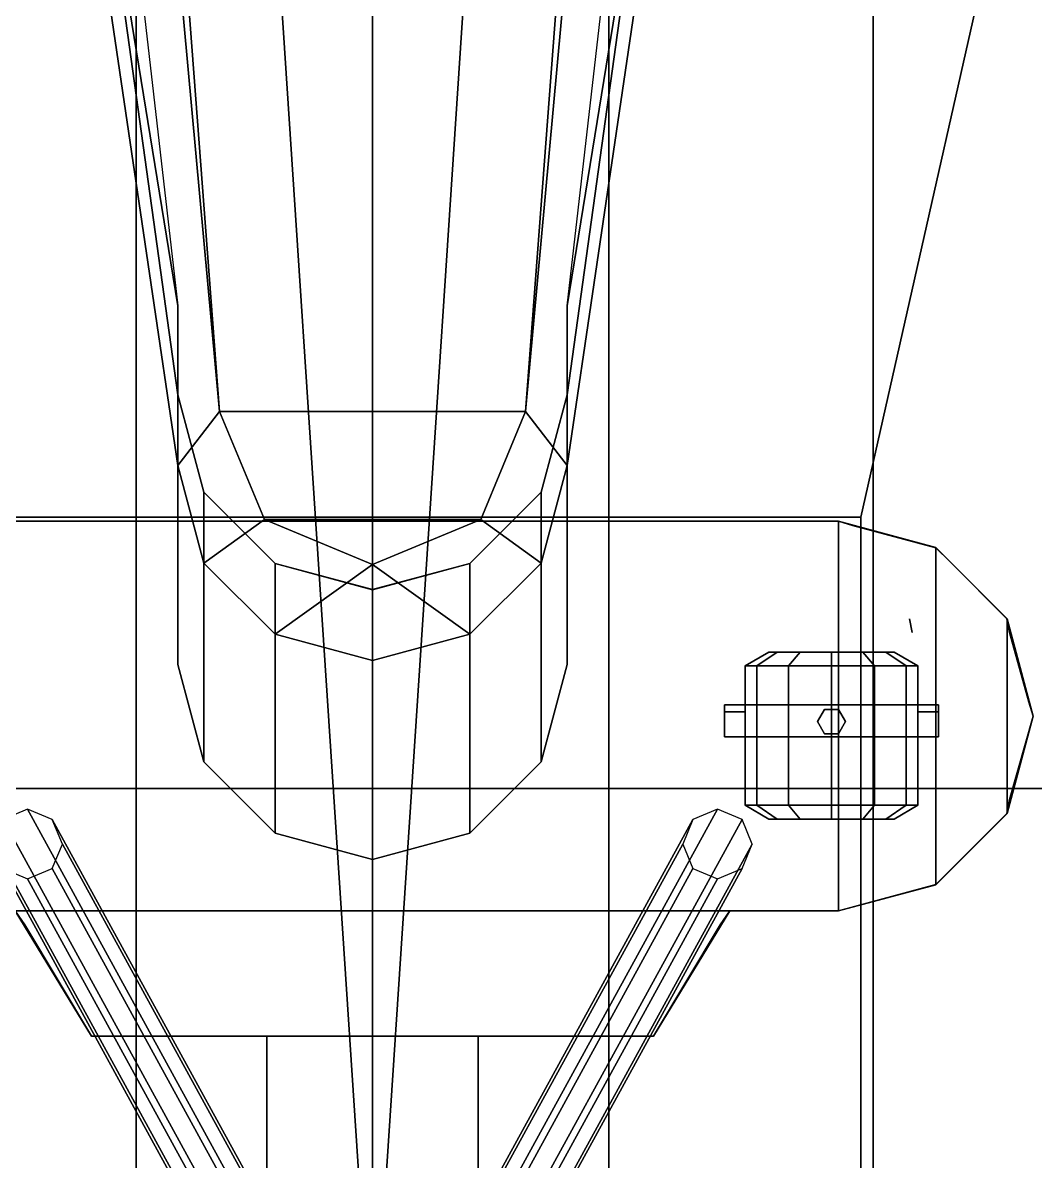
# Model space of a CAD drawing. Header units: millimetres. Extents: x -9 to 9, y -100 to 98.
# Drawn here: x -2.52 to 4.76, y -26.22 to -18.04 of the extents above; entities that cross this region are included whole.
import ezdxf

# ---------------------------------------------------------------- set-up
doc = ezdxf.new("R2010")
doc.units = ezdxf.units.MM
for name, color, linetype in [('cables', 6, 'Continuous'), ('railings', 6, 'Continuous'), ('superstructure', 3, 'Continuous')]:
    doc.layers.add(name, color=color, linetype=linetype)

msp = doc.modelspace()

# ---------------------------------------------------------------- linework, layer by layer
for points in [[(-3.6, -8.84, -5.82), (-1.7, -8.84, -5.85), (-1.7, -23.54, -5.74), (-3.6, -23.54, -5.5)], [(0, -23.54, -5.97), (-1.7, -23.54, -5.74), (-1.7, -8.84, -5.85), (0, -8.84, -5.97)], [(0, -8.84, -5.97), (1.7, -8.84, -5.85), (1.7, -23.54, -5.74), (0, -23.54, -5.97)], [(3.6, -23.54, -5.5), (1.7, -23.54, -5.74), (1.7, -8.84, -5.85), (3.6, -8.84, -5.82)], [(5.34, -23.54, -5.18), (3.6, -23.54, -5.5), (3.6, -8.84, -5.82), (5.82, -8.84, -5.55)], [(-3.6, -23.54, -5.5), (-1.7, -23.54, -5.74), (-1.7, -38.17, -5.62), (-3.6, -38.17, -5.19)], [(0, -38.17, -5.97), (-1.7, -38.17, -5.62), (-1.7, -23.54, -5.74), (0, -23.54, -5.97)], [(0, -23.54, -5.97), (1.7, -23.54, -5.74), (1.7, -38.17, -5.62), (0, -38.17, -5.97)], [(3.6, -38.17, -5.19), (1.7, -38.17, -5.62), (1.7, -23.54, -5.74), (3.6, -23.54, -5.5)], [(5.34, -38.17, -4.64), (3.6, -38.17, -5.19), (3.6, -23.54, -5.5), (5.34, -23.54, -5.18)]]:
    msp.add_3dface(points)
at = {"layer": 'cables'}
for points in [[(0, -27.82, 31.31), (-1, -12.65, 28.37), (-1, -12.65, 28.44), (0, -27.82, 31.38)], [(0, -27.82, 31.38), (-1, -12.65, 28.44), (-1, -12.65, 28.37), (0, -27.82, 31.31)], [(0, -27.82, 31.38), (1, -12.65, 28.44), (1, -12.65, 28.37), (0, -27.82, 31.31)], [(0, -27.82, 31.31), (1, -12.65, 28.37), (1, -12.65, 28.44), (0, -27.82, 31.38)]]:
    msp.add_3dface(points, dxfattribs=at)
at = {"layer": 'railings'}
for points in [[(-2.65, -21.62, 12.41), (-2.05, -21.62, 12.41), (-2.05, -21.62, 12.3), (-2.65, -21.62, 12.3)], [(-2.65, -21.62, 12.3), (-2.05, -21.62, 12.3), (-2.05, -21.62, 12.41), (-2.65, -21.62, 12.41)], [(-2.65, -21.62, 11.83), (-2.05, -21.62, 11.83), (-2.05, -21.62, 11.94), (-2.65, -21.62, 11.94)], [(-2.65, -21.62, 11.94), (-2.05, -21.62, 11.94), (-2.05, -21.62, 11.83), (-2.65, -21.62, 11.83)], [(-1.95, -21.62, 11.38), (-1.95, -21.62, 12.41), (-2.05, -21.62, 12.41), (-2.05, -21.62, 11.38)], [(-2.05, -21.62, 11.38), (-2.05, -21.62, 12.41), (-1.95, -21.62, 12.41), (-1.95, -21.62, 11.38)], [(2.05, -21.62, 11.38), (2.05, -21.62, 12.41), (1.95, -21.62, 12.41), (1.95, -21.62, 11.38)], [(1.95, -21.62, 11.38), (1.95, -21.62, 12.41), (2.05, -21.62, 12.41), (2.05, -21.62, 11.38)], [(2.65, -21.62, 11.94), (2.05, -21.62, 11.94), (2.05, -21.62, 11.83), (2.65, -21.62, 11.83)], [(2.65, -21.62, 11.83), (2.05, -21.62, 11.83), (2.05, -21.62, 11.94), (2.65, -21.62, 11.94)], [(2.65, -21.62, 12.3), (2.05, -21.62, 12.3), (2.05, -21.62, 12.41), (2.65, -21.62, 12.41)], [(2.65, -21.62, 12.41), (2.05, -21.62, 12.41), (2.05, -21.62, 12.3), (2.65, -21.62, 12.3)], [(2.75, -21.62, 11.38), (2.75, -21.62, 12.41), (2.65, -21.62, 12.41), (2.65, -21.62, 11.38)], [(2.65, -21.62, 11.38), (2.65, -21.62, 12.41), (2.75, -21.62, 12.41), (2.75, -21.62, 11.38)], [(3.35, -21.62, 11.94), (2.75, -21.62, 11.94), (2.75, -21.62, 11.83), (3.35, -21.62, 11.83)], [(3.35, -21.62, 11.83), (2.75, -21.62, 11.83), (2.75, -21.62, 11.94), (3.35, -21.62, 11.94)], [(3.35, -21.62, 12.3), (2.75, -21.62, 12.3), (2.75, -21.62, 12.41), (3.35, -21.62, 12.41)], [(3.35, -21.62, 12.41), (2.75, -21.62, 12.41), (2.75, -21.62, 12.3), (3.35, -21.62, 12.3)], [(3.45, -21.65, 11.38), (3.45, -21.65, 12.41), (3.35, -21.62, 12.41), (3.35, -21.62, 11.38)], [(3.35, -21.62, 11.38), (3.35, -21.62, 12.41), (3.45, -21.65, 12.41), (3.45, -21.65, 11.38)], [(4.05, -21.81, 11.94), (3.45, -21.65, 11.94), (3.45, -21.65, 11.83), (4.05, -21.81, 11.83)], [(4.05, -21.81, 11.83), (3.45, -21.65, 11.83), (3.45, -21.65, 11.94), (4.05, -21.81, 11.94)], [(4.05, -21.81, 12.3), (3.45, -21.65, 12.3), (3.45, -21.65, 12.41), (4.05, -21.81, 12.41)], [(4.05, -21.81, 12.41), (3.45, -21.65, 12.41), (3.45, -21.65, 12.3), (4.05, -21.81, 12.3)], [(4.05, -21.81, 11.38), (4.05, -21.81, 12.41), (4.15, -21.91, 12.41), (4.15, -21.91, 11.38)], [(4.15, -21.91, 11.38), (4.15, -21.91, 12.41), (4.05, -21.81, 12.41), (4.05, -21.81, 11.38)], [(4.56, -22.32, 11.83), (4.15, -21.91, 11.83), (4.15, -21.91, 11.94), (4.56, -22.32, 11.94)], [(4.56, -22.32, 11.94), (4.15, -21.91, 11.94), (4.15, -21.91, 11.83), (4.56, -22.32, 11.83)], [(4.56, -22.32, 12.41), (4.15, -21.91, 12.41), (4.15, -21.91, 12.3), (4.56, -22.32, 12.3)], [(4.56, -22.32, 12.3), (4.15, -21.91, 12.3), (4.15, -21.91, 12.41), (4.56, -22.32, 12.41)], [(3.86, -22.32, 11.38), (3.86, -22.32, 12.41), (3.88, -22.42, 12.41), (3.88, -22.42, 11.38)], [(3.88, -22.42, 11.38), (3.88, -22.42, 12.41), (3.86, -22.32, 12.41), (3.86, -22.32, 11.38)], [(4.58, -22.42, 11.38), (4.58, -22.42, 12.41), (4.56, -22.32, 12.41), (4.56, -22.32, 11.38)], [(4.56, -22.32, 11.38), (4.56, -22.32, 12.41), (4.58, -22.42, 12.41), (4.58, -22.42, 11.38)], [(4.72, -22.92, 11.94), (4.58, -22.42, 11.94), (4.58, -22.42, 11.83), (4.72, -22.92, 11.83)], [(4.72, -22.92, 11.83), (4.58, -22.42, 11.83), (4.58, -22.42, 11.94), (4.72, -22.92, 11.94)], [(4.72, -22.92, 12.3), (4.58, -22.42, 12.3), (4.58, -22.42, 12.41), (4.72, -22.92, 12.41)], [(4.72, -22.92, 12.41), (4.58, -22.42, 12.41), (4.58, -22.42, 12.3), (4.72, -22.92, 12.3)], [(4.72, -22.92, 11.38), (4.72, -22.92, 12.41), (4.75, -23.02, 12.41), (4.75, -23.02, 11.38)], [(4.75, -23.02, 11.38), (4.75, -23.02, 12.41), (4.72, -22.92, 12.41), (4.72, -22.92, 11.38)], [(4.58, -23.62, 11.83), (4.75, -23.02, 11.83), (4.75, -23.02, 11.94), (4.58, -23.62, 11.94)], [(4.58, -23.62, 11.94), (4.75, -23.02, 11.94), (4.75, -23.02, 11.83), (4.58, -23.62, 11.83)], [(4.58, -23.62, 12.41), (4.75, -23.02, 12.41), (4.75, -23.02, 12.3), (4.58, -23.62, 12.3)], [(4.58, -23.62, 12.3), (4.75, -23.02, 12.3), (4.75, -23.02, 12.41), (4.58, -23.62, 12.41)], [(4.56, -23.72, 11.38), (4.56, -23.72, 12.41), (4.58, -23.62, 12.41), (4.58, -23.62, 11.38)], [(4.58, -23.62, 11.38), (4.58, -23.62, 12.41), (4.56, -23.72, 12.41), (4.56, -23.72, 11.38)], [(4.15, -24.13, 11.83), (4.56, -23.72, 11.83), (4.56, -23.72, 11.94), (4.15, -24.13, 11.94)], [(4.15, -24.13, 11.94), (4.56, -23.72, 11.94), (4.56, -23.72, 11.83), (4.15, -24.13, 11.83)], [(4.15, -24.13, 12.41), (4.56, -23.72, 12.41), (4.56, -23.72, 12.3), (4.15, -24.13, 12.3)], [(4.15, -24.13, 12.3), (4.56, -23.72, 12.3), (4.56, -23.72, 12.41), (4.15, -24.13, 12.41)], [(4.15, -24.13, 11.38), (4.15, -24.13, 12.41), (4.05, -24.23, 12.41), (4.05, -24.23, 11.38)], [(4.05, -24.23, 11.38), (4.05, -24.23, 12.41), (4.15, -24.13, 12.41), (4.15, -24.13, 11.38)], [(3.35, -24.42, 11.94), (4.05, -24.23, 11.94), (4.05, -24.23, 11.83), (3.35, -24.42, 11.83)], [(3.35, -24.42, 11.83), (4.05, -24.23, 11.83), (4.05, -24.23, 11.94), (3.35, -24.42, 11.94)], [(3.35, -24.42, 12.3), (4.05, -24.23, 12.3), (4.05, -24.23, 12.41), (3.35, -24.42, 12.41)], [(3.35, -24.42, 12.41), (4.05, -24.23, 12.41), (4.05, -24.23, 12.3), (3.35, -24.42, 12.3)], [(-2.57, -24.42, 11.38), (-2.57, -24.42, 12.41), (-2.5, -24.52, 12.41), (-2.5, -24.52, 11.38)], [(-2.5, -24.52, 11.38), (-2.5, -24.52, 12.41), (-2.57, -24.42, 12.41), (-2.57, -24.42, 11.38)], [(2.57, -24.42, 11.38), (2.57, -24.42, 12.41), (2.5, -24.52, 12.41), (2.5, -24.52, 11.38)], [(2.5, -24.52, 11.38), (2.5, -24.52, 12.41), (2.57, -24.42, 12.41), (2.57, -24.42, 11.38)], [(2.57, -24.42, 11.83), (3.25, -24.42, 11.83), (3.25, -24.42, 11.94), (2.57, -24.42, 11.94)], [(2.57, -24.42, 11.94), (3.25, -24.42, 11.94), (3.25, -24.42, 11.83), (2.57, -24.42, 11.83)], [(2.57, -24.42, 12.41), (3.25, -24.42, 12.41), (3.25, -24.42, 12.3), (2.57, -24.42, 12.3)], [(2.57, -24.42, 12.3), (3.25, -24.42, 12.3), (3.25, -24.42, 12.41), (2.57, -24.42, 12.41)], [(3.35, -24.42, 11.38), (3.35, -24.42, 12.41), (3.25, -24.42, 12.41), (3.25, -24.42, 11.38)], [(3.25, -24.42, 11.38), (3.25, -24.42, 12.41), (3.35, -24.42, 12.41), (3.35, -24.42, 11.38)], [(-2.02, -25.32, 12.41), (-2.5, -24.52, 12.41), (-2.5, -24.52, 12.3), (-2.02, -25.32, 12.3)], [(-2.02, -25.32, 12.3), (-2.5, -24.52, 12.3), (-2.5, -24.52, 12.41), (-2.02, -25.32, 12.41)], [(-2.02, -25.32, 11.83), (-2.5, -24.52, 11.83), (-2.5, -24.52, 11.94), (-2.02, -25.32, 11.94)], [(-2.02, -25.32, 11.94), (-2.5, -24.52, 11.94), (-2.5, -24.52, 11.83), (-2.02, -25.32, 11.83)], [(2.02, -25.32, 11.94), (2.5, -24.52, 11.94), (2.5, -24.52, 11.83), (2.02, -25.32, 11.83)], [(2.02, -25.32, 11.83), (2.5, -24.52, 11.83), (2.5, -24.52, 11.94), (2.02, -25.32, 11.94)], [(2.02, -25.32, 12.3), (2.5, -24.52, 12.3), (2.5, -24.52, 12.41), (2.02, -25.32, 12.41)], [(2.02, -25.32, 12.41), (2.5, -24.52, 12.41), (2.5, -24.52, 12.3), (2.02, -25.32, 12.3)], [(-1.92, -25.32, 11.38), (-1.92, -25.32, 12.41), (-2.02, -25.32, 12.41), (-2.02, -25.32, 11.38)], [(-2.02, -25.32, 11.38), (-2.02, -25.32, 12.41), (-1.92, -25.32, 12.41), (-1.92, -25.32, 11.38)], [(-0.76, -25.32, 12.3), (-1.92, -25.32, 12.3), (-1.92, -25.32, 12.41), (-0.76, -25.32, 12.41)], [(-0.76, -25.32, 12.41), (-1.92, -25.32, 12.41), (-1.92, -25.32, 12.3), (-0.76, -25.32, 12.3)], [(-0.76, -25.32, 11.94), (-1.92, -25.32, 11.94), (-1.92, -25.32, 11.83), (-0.76, -25.32, 11.83)], [(-0.76, -25.32, 11.83), (-1.92, -25.32, 11.83), (-1.92, -25.32, 11.94), (-0.76, -25.32, 11.94)], [(-0.76, -25.42, 11.38), (-0.76, -25.42, 12.41), (-0.76, -25.32, 12.41), (-0.76, -25.32, 11.38)], [(-0.76, -25.32, 11.38), (-0.76, -25.32, 12.41), (-0.76, -25.42, 12.41), (-0.76, -25.42, 11.38)], [(0.76, -25.42, 11.38), (0.76, -25.42, 12.41), (0.76, -25.32, 12.41), (0.76, -25.32, 11.38)], [(0.76, -25.32, 11.38), (0.76, -25.32, 12.41), (0.76, -25.42, 12.41), (0.76, -25.42, 11.38)], [(0.76, -25.32, 11.83), (1.92, -25.32, 11.83), (1.92, -25.32, 11.94), (0.76, -25.32, 11.94)], [(0.76, -25.32, 11.94), (1.92, -25.32, 11.94), (1.92, -25.32, 11.83), (0.76, -25.32, 11.83)], [(0.76, -25.32, 12.41), (1.92, -25.32, 12.41), (1.92, -25.32, 12.3), (0.76, -25.32, 12.3)], [(0.76, -25.32, 12.3), (1.92, -25.32, 12.3), (1.92, -25.32, 12.41), (0.76, -25.32, 12.41)], [(1.92, -25.32, 11.38), (1.92, -25.32, 12.41), (2.02, -25.32, 12.41), (2.02, -25.32, 11.38)], [(2.02, -25.32, 11.38), (2.02, -25.32, 12.41), (1.92, -25.32, 12.41), (1.92, -25.32, 11.38)], [(-0.76, -27.73, 12.3), (-0.76, -25.42, 12.3), (-0.76, -25.42, 12.41), (-0.76, -27.73, 12.41)], [(-0.76, -27.73, 12.41), (-0.76, -25.42, 12.41), (-0.76, -25.42, 12.3), (-0.76, -27.73, 12.3)], [(-0.76, -27.73, 11.83), (-0.76, -25.42, 11.83), (-0.76, -25.42, 11.94), (-0.76, -27.73, 11.94)], [(-0.76, -27.73, 11.94), (-0.76, -25.42, 11.94), (-0.76, -25.42, 11.83), (-0.76, -27.73, 11.83)], [(0.76, -27.73, 11.94), (0.76, -25.42, 11.94), (0.76, -25.42, 11.83), (0.76, -27.73, 11.83)], [(0.76, -27.73, 11.83), (0.76, -25.42, 11.83), (0.76, -25.42, 11.94), (0.76, -27.73, 11.94)], [(0.76, -27.73, 12.3), (0.76, -25.42, 12.3), (0.76, -25.42, 12.41), (0.76, -27.73, 12.41)], [(0.76, -27.73, 12.41), (0.76, -25.42, 12.41), (0.76, -25.42, 12.3), (0.76, -27.73, 12.3)]]:
    msp.add_3dface(points, dxfattribs=at)
at = {"layer": 'superstructure'}
for points in [[(-6.37, -8.92, 7.26), (-3.51, -21.59, 7.26), (3.51, -21.59, 7.26), (6.37, -8.92, 7.26)], [(6.37, -39.81, 7.26), (6.37, -8.92, 7.26), (3.51, -21.59, 7.26), (3.51, -37.47, 7.26)], [(-2.01, -14.755, 7.26), (-1.4, -20.07, 7.26), (-1.4, -20.07, 9.61), (-2.01, -16.315, 10.26)], [(1.4, -20.07, 7.26), (2.01, -14.755, 7.26), (2.01, -16.315, 10.26), (1.4, -20.07, 9.61)], [(-2.01, -17.075, 16.61), (-1.4, -21.22, 15.74), (-1.1, -20.83, 15.82), (-1.47, -15.96, 16.84)], [(-1.47, -15.96, 16.84), (-1.1, -20.83, 15.82), (-1.1, -20.83, 16.58), (-1.47, -16.8, 18.49)], [(1.4, -21.22, 15.74), (2.01, -17.075, 16.61), (1.47, -15.96, 16.84), (1.1, -20.83, 15.82)], [(1.1, -20.83, 15.82), (1.47, -15.96, 16.84), (1.47, -16.8, 18.49), (1.1, -20.83, 16.58)], [(-2.01, -16.315, 10.26), (-1.4, -20.71, 12.74), (-1.4, -21.22, 15.74), (-2.01, -17.075, 16.61)], [(-2.01, -16.315, 10.26), (-1.4, -20.07, 9.61), (-1.4, -20.71, 12.74)], [(1.4, -20.71, 12.74), (2.01, -16.315, 10.26), (2.01, -17.075, 16.61), (1.4, -21.22, 15.74)], [(1.4, -20.07, 9.61), (2.01, -16.315, 10.26), (1.4, -20.71, 12.74)], [(1.1, -20.83, 16.58), (1.47, -16.8, 18.49), (-1.47, -16.8, 18.49), (-1.1, -20.83, 16.58)], [(-1.4, -20.07, 9.61), (-1.4, -22.65, 10.95), (-1.4, -20.71, 12.74)], [(-1.4, -20.07, 9.61), (-1.4, -22.65, 9.61), (-1.4, -22.65, 10.95)], [(-1.4, -20.07, 7.26), (-1.4, -21.59, 7.26), (-1.4, -21.59, 9.61), (-1.4, -20.07, 9.61)], [(1.4, -22.65, 10.95), (1.4, -20.07, 9.61), (1.4, -20.71, 12.74)], [(1.4, -22.65, 9.61), (1.4, -20.07, 9.61), (1.4, -22.65, 10.95)], [(1.4, -21.59, 7.26), (1.4, -20.07, 7.26), (1.4, -20.07, 9.61), (1.4, -21.59, 9.61)], [(-1.4, -20.71, 12.74), (-1.2124, -21.41, 12.74), (-1.2124, -21.92, 15.59), (-1.4, -21.22, 15.74)], [(-1.4, -22.65, 10.95), (-1.2124, -23.35, 10.95), (-1.2124, -21.41, 12.74), (-1.4, -20.71, 12.74)], [(1.2124, -21.41, 12.74), (1.4, -20.71, 12.74), (1.4, -21.22, 15.74), (1.2124, -21.92, 15.59)], [(1.2124, -23.35, 10.95), (1.4, -22.65, 10.95), (1.4, -20.71, 12.74), (1.2124, -21.41, 12.74)], [(-1.4, -21.22, 15.74), (-1.2124, -21.92, 15.59), (-0.7778, -21.6078, 15.65), (-1.1, -20.83, 15.82)], [(0.7778, -21.6078, 16.21), (1.1, -20.83, 16.58), (-1.1, -20.83, 16.58), (-0.7778, -21.6078, 16.21)], [(-1.1, -20.83, 15.82), (-0.7778, -21.6078, 15.65), (-0.7778, -21.6078, 16.21), (-1.1, -20.83, 16.58)], [(1.2124, -21.92, 15.59), (1.4, -21.22, 15.74), (1.1, -20.83, 15.82), (0.7778, -21.6078, 15.65)], [(0.7778, -21.6078, 15.65), (1.1, -20.83, 15.82), (1.1, -20.83, 16.58), (0.7778, -21.6078, 16.21)], [(-1.2124, -21.41, 12.74), (-0.7, -21.9224, 12.74), (-0.7, -22.4324, 15.49), (-1.2124, -21.92, 15.59)], [(-1.2124, -23.35, 10.95), (-0.7, -23.8624, 10.95), (-0.7, -21.9224, 12.74), (-1.2124, -21.41, 12.74)], [(0.7, -21.9224, 12.74), (1.2124, -21.41, 12.74), (1.2124, -21.92, 15.59), (0.7, -22.4324, 15.49)], [(0.7, -23.8624, 10.95), (1.2124, -23.35, 10.95), (1.2124, -21.41, 12.74), (0.7, -21.9224, 12.74)], [(3.51, -37.47, 9.61), (3.51, -21.59, 9.61), (-3.51, -21.59, 9.61), (-3.51, -37.47, 9.61)], [(-1.4, -21.59, 9.61), (-1.4, -21.59, 7.26), (-3.51, -21.59, 7.26), (-3.51, -21.59, 9.61)], [(3.51, -21.59, 9.61), (3.51, -21.59, 7.26), (1.4, -21.59, 7.26), (1.4, -21.59, 9.61)], [(3.51, -37.47, 7.26), (3.51, -21.59, 7.26), (3.51, -21.59, 9.61), (3.51, -37.47, 9.61)], [(-3.35, -24.42, 11.28), (-3.35, -21.62, 11.28), (3.35, -21.62, 11.28), (3.35, -24.42, 11.28)], [(3.35, -21.62, 11.28), (-3.35, -21.62, 11.28), (-3.35, -21.62, 11.38), (3.35, -21.62, 11.38)], [(3.35, -24.42, 11.38), (3.35, -21.62, 11.38), (-3.35, -21.62, 11.38), (-3.35, -24.42, 11.38)], [(-1.2124, -21.92, 15.59), (-0.7, -22.4324, 15.49), (0, -21.93, 15.58), (-0.7778, -21.6078, 15.65)], [(0, -21.93, 16.06), (0.7778, -21.6078, 16.21), (-0.7778, -21.6078, 16.21), (0, -21.93, 16.06)], [(-0.7778, -21.6078, 15.65), (0, -21.93, 15.58), (0, -21.93, 16.06), (-0.7778, -21.6078, 16.21)], [(0.7, -22.4324, 15.49), (1.2124, -21.92, 15.59), (0.7778, -21.6078, 15.65), (0, -21.93, 15.58)], [(0, -21.93, 15.58), (0.7778, -21.6078, 15.65), (0.7778, -21.6078, 16.21), (0, -21.93, 16.06)], [(3.35, -21.62, 11.38), (4.05, -21.8076, 11.38), (4.05, -21.8076, 11.28), (3.35, -21.62, 11.28)], [(4.05, -24.2324, 11.28), (3.35, -24.42, 11.28), (3.35, -21.62, 11.28), (4.05, -21.8076, 11.28)], [(4.05, -21.8076, 11.38), (3.35, -21.62, 11.38), (3.35, -24.42, 11.38), (4.05, -24.2324, 11.38)], [(4.05, -21.8076, 11.38), (4.5624, -22.32, 11.38), (4.5624, -22.32, 11.28), (4.05, -21.8076, 11.28)], [(4.5624, -23.72, 11.28), (4.05, -24.2324, 11.28), (4.05, -21.8076, 11.28), (4.5624, -22.32, 11.28)], [(4.5624, -22.32, 11.38), (4.05, -21.8076, 11.38), (4.05, -24.2324, 11.38), (4.5624, -23.72, 11.38)], [(-0.7, -21.9224, 12.74), (0, -22.1121, 12.7381), (0, -22.62, 15.45), (-0.7, -22.4324, 15.49)], [(-0.7, -23.8624, 10.95), (0, -24.05, 10.95), (0, -22.11, 12.74), (-0.7, -21.9224, 12.74)], [(0, -22.62, 15.45), (0.7, -22.4324, 15.49), (0, -21.93, 15.58), (-0.7, -22.4324, 15.49)], [(0, -22.1121, 12.7381), (0.7, -21.9224, 12.74), (0.7, -22.4324, 15.49), (0, -22.62, 15.45)], [(0, -24.05, 10.95), (0.7, -23.8624, 10.95), (0.7, -21.9224, 12.74), (0, -22.11, 12.74)], [(4.5624, -22.32, 11.38), (4.75, -23.02, 11.38), (4.75, -23.02, 11.28), (4.5624, -22.32, 11.28)], [(4.75, -23.02, 11.28), (4.5624, -23.72, 11.28), (4.5624, -22.32, 11.28), (4.75, -23.02, 11.28)], [(4.75, -23.02, 11.38), (4.5624, -22.32, 11.38), (4.5624, -23.72, 11.38), (4.75, -23.02, 11.38)], [(2.7631, -22.66, 12.49), (2.68, -22.66, 12.8), (2.85, -22.56, 12.8), (2.9103, -22.56, 12.575)], [(2.68, -22.66, 12.8), (2.7631, -22.66, 13.11), (2.9103, -22.56, 13.025), (2.85, -22.56, 12.8)], [(2.99, -22.66, 12.2631), (2.7631, -22.66, 12.49), (2.9103, -22.56, 12.575), (3.075, -22.56, 12.4103)], [(2.7631, -22.66, 13.11), (2.99, -22.66, 13.3369), (3.075, -22.56, 13.1897), (2.9103, -22.56, 13.025)], [(3.6897, -22.56, 13.025), (2.85, -22.56, 12.8), (2.9103, -22.56, 13.025), (3.525, -22.56, 13.1897)], [(3.75, -22.56, 12.8), (2.9103, -22.56, 12.575), (2.85, -22.56, 12.8), (3.6897, -22.56, 13.025)], [(3.6897, -22.56, 12.575), (3.075, -22.56, 12.4103), (2.9103, -22.56, 12.575), (3.75, -22.56, 12.8)], [(3.525, -22.56, 13.1897), (2.9103, -22.56, 13.025), (3.075, -22.56, 13.1897), (3.3, -22.56, 13.25)], [(3.3, -22.66, 12.18), (2.99, -22.66, 12.2631), (3.075, -22.56, 12.4103), (3.3, -22.56, 12.35)], [(2.99, -22.66, 13.3369), (3.3, -22.66, 13.42), (3.3, -22.56, 13.25), (3.075, -22.56, 13.1897)], [(3.525, -22.56, 12.4103), (3.3, -22.56, 12.35), (3.075, -22.56, 12.4103), (3.6897, -22.56, 12.575)], [(3.61, -22.66, 12.2631), (3.3, -22.66, 12.18), (3.3, -22.56, 12.35), (3.525, -22.56, 12.4103)], [(3.3, -22.66, 13.42), (3.61, -22.66, 13.3369), (3.525, -22.56, 13.1897), (3.3, -22.56, 13.25)], [(3.8369, -22.66, 12.49), (3.61, -22.66, 12.2631), (3.525, -22.56, 12.4103), (3.6897, -22.56, 12.575)], [(3.61, -22.66, 13.3369), (3.8369, -22.66, 13.11), (3.6897, -22.56, 13.025), (3.525, -22.56, 13.1897)], [(3.92, -22.66, 12.8), (3.8369, -22.66, 12.49), (3.6897, -22.56, 12.575), (3.75, -22.56, 12.8)], [(3.8369, -22.66, 13.11), (3.92, -22.66, 12.8), (3.75, -22.56, 12.8), (3.6897, -22.56, 13.025)], [(-1.4, -22.65, 9.61), (-1.2124, -23.35, 9.61), (-1.2124, -23.35, 10.95), (-1.4, -22.65, 10.95)], [(1.2124, -23.35, 9.61), (1.4, -22.65, 9.61), (1.4, -22.65, 10.95), (1.2124, -23.35, 10.95)], [(2.68, -22.66, 12.8), (2.7631, -22.66, 12.49), (2.7631, -23.66, 12.49), (2.68, -23.66, 12.8)], [(2.7631, -22.66, 13.11), (2.68, -22.66, 12.8), (2.68, -23.66, 12.8), (2.7631, -23.66, 13.11)], [(2.7631, -22.66, 12.49), (2.99, -22.66, 12.2631), (2.99, -23.66, 12.2631), (2.7631, -23.66, 12.49)], [(2.99, -22.66, 13.3369), (2.7631, -22.66, 13.11), (2.7631, -23.66, 13.11), (2.99, -23.66, 13.3369)], [(2.99, -22.66, 12.2631), (3.3, -22.66, 12.18), (3.3, -23.66, 12.18), (2.99, -23.66, 12.2631)], [(3.3, -22.66, 13.42), (2.99, -22.66, 13.3369), (2.99, -23.66, 13.3369), (3.3, -23.66, 13.42)], [(3.3, -22.66, 12.18), (3.61, -22.66, 12.2631), (3.61, -23.66, 12.2631), (3.3, -23.66, 12.18)], [(3.61, -22.66, 13.3369), (3.3, -22.66, 13.42), (3.3, -23.66, 13.42), (3.61, -23.66, 13.3369)], [(3.61, -22.66, 12.2631), (3.8369, -22.66, 12.49), (3.8369, -23.66, 12.49), (3.61, -23.66, 12.2631)], [(3.8369, -22.66, 13.11), (3.61, -22.66, 13.3369), (3.61, -23.66, 13.3369), (3.8369, -23.66, 13.11)], [(3.8369, -22.66, 12.49), (3.92, -22.66, 12.8), (3.92, -23.66, 12.8), (3.8369, -23.66, 12.49)], [(3.92, -22.66, 12.8), (3.8369, -22.66, 13.11), (3.8369, -23.66, 13.11), (3.92, -23.66, 12.8)], [(2.53, -22.94, 11.97), (2.53, -23.17, 11.97), (2.53, -23.17, 12.85), (2.53, -22.99, 12.85)], [(2.68, -22.99, 12.85), (2.68, -22.94, 11.97), (2.53, -22.94, 11.97), (2.53, -22.99, 12.85)], [(2.68, -22.94, 11.82), (2.68, -23.17, 11.82), (2.53, -23.17, 11.97), (2.53, -22.94, 11.97)], [(3.92, -22.94, 11.82), (2.68, -22.94, 11.82), (2.53, -22.94, 11.97), (4.07, -22.94, 11.97)], [(2.53, -22.99, 12.85), (2.53, -23.17, 12.85), (2.68, -23.17, 12.85), (2.68, -22.99, 12.85)], [(2.68, -23.17, 12.85), (2.68, -23.17, 11.97), (2.68, -22.94, 11.97), (2.68, -22.99, 12.85)], [(2.68, -22.94, 11.97), (2.68, -23.17, 11.97), (3.92, -23.17, 11.97), (3.92, -22.94, 11.97)], [(3.92, -23.17, 11.82), (2.68, -23.17, 11.82), (2.68, -22.94, 11.82), (3.92, -22.94, 11.82)], [(3.25, -22.9734, 11.38), (3.2, -23.06, 11.38), (3.2, -23.06, 11.82), (3.25, -22.9734, 11.82)], [(3.35, -22.9734, 11.38), (3.25, -22.9734, 11.38), (3.25, -22.9734, 11.82), (3.35, -22.9734, 11.82)], [(3.4, -23.06, 11.38), (3.35, -22.9734, 11.38), (3.35, -22.9734, 11.82), (3.4, -23.06, 11.82)], [(3.92, -22.94, 11.97), (3.92, -23.17, 11.97), (3.92, -23.17, 12.85), (3.92, -22.99, 12.85)], [(4.07, -22.99, 12.85), (4.07, -22.94, 11.97), (3.92, -22.94, 11.97), (3.92, -22.99, 12.85)], [(4.07, -22.94, 11.97), (4.07, -23.17, 11.97), (3.92, -23.17, 11.82), (3.92, -22.94, 11.82)], [(3.92, -22.99, 12.85), (3.92, -23.17, 12.85), (4.07, -23.17, 12.85), (4.07, -22.99, 12.85)], [(4.07, -23.17, 12.85), (4.07, -23.17, 11.97), (4.07, -22.94, 11.97), (4.07, -22.99, 12.85)], [(3.2, -23.06, 11.38), (3.25, -23.1466, 11.38), (3.25, -23.1466, 11.82), (3.2, -23.06, 11.82)], [(3.35, -23.1466, 11.38), (3.4, -23.06, 11.38), (3.4, -23.06, 11.82), (3.35, -23.1466, 11.82)], [(4.75, -23.02, 11.38), (4.5624, -23.72, 11.38), (4.5624, -23.72, 11.28), (4.75, -23.02, 11.28)], [(3.25, -23.1466, 11.38), (3.35, -23.1466, 11.38), (3.35, -23.1466, 11.82), (3.25, -23.1466, 11.82)], [(2.53, -23.17, 12.85), (2.53, -23.17, 11.97), (2.68, -23.17, 11.97), (2.68, -23.17, 12.85)], [(4.07, -23.17, 11.97), (2.53, -23.17, 11.97), (2.68, -23.17, 11.82), (3.92, -23.17, 11.82)], [(3.92, -23.17, 12.85), (3.92, -23.17, 11.97), (4.07, -23.17, 11.97), (4.07, -23.17, 12.85)], [(-1.2124, -23.35, 9.61), (-0.7, -23.8624, 9.61), (-0.7, -23.8624, 10.95), (-1.2124, -23.35, 10.95)], [(0.7, -23.8624, 9.61), (1.2124, -23.35, 9.61), (1.2124, -23.35, 10.95), (0.7, -23.8624, 10.95)], [(-2.48, -23.69, 9.61), (-2.6568, -23.7632, 9.61), (-0.4268, -27.8332, 25.11), (-0.25, -27.76, 25.11)], [(-2.3032, -23.7632, 9.61), (-2.48, -23.69, 9.61), (-0.25, -27.76, 25.11), (-0.0732, -27.8332, 25.11)], [(2.48, -23.69, 9.61), (2.3032, -23.7632, 9.61), (0.0732, -27.8332, 25.11), (0.25, -27.76, 25.11)], [(2.6568, -23.7632, 9.61), (2.48, -23.69, 9.61), (0.25, -27.76, 25.11), (0.4268, -27.8332, 25.11)], [(2.68, -23.66, 12.8), (2.7631, -23.66, 12.49), (2.9103, -23.76, 12.575), (2.85, -23.76, 12.8)], [(2.7631, -23.66, 13.11), (2.68, -23.66, 12.8), (2.85, -23.76, 12.8), (2.9103, -23.76, 13.025)], [(2.7631, -23.66, 12.49), (2.99, -23.66, 12.2631), (3.075, -23.76, 12.4103), (2.9103, -23.76, 12.575)], [(2.99, -23.66, 13.3369), (2.7631, -23.66, 13.11), (2.9103, -23.76, 13.025), (3.075, -23.76, 13.1897)], [(2.99, -23.66, 12.2631), (3.3, -23.66, 12.18), (3.3, -23.76, 12.35), (3.075, -23.76, 12.4103)], [(3.3, -23.66, 13.42), (2.99, -23.66, 13.3369), (3.075, -23.76, 13.1897), (3.3, -23.76, 13.25)], [(3.3, -23.66, 12.18), (3.61, -23.66, 12.2631), (3.525, -23.76, 12.4103), (3.3, -23.76, 12.35)], [(3.61, -23.66, 13.3369), (3.3, -23.66, 13.42), (3.3, -23.76, 13.25), (3.525, -23.76, 13.1897)], [(3.61, -23.66, 12.2631), (3.8369, -23.66, 12.49), (3.6897, -23.76, 12.575), (3.525, -23.76, 12.4103)], [(3.8369, -23.66, 13.11), (3.61, -23.66, 13.3369), (3.525, -23.76, 13.1897), (3.6897, -23.76, 13.025)], [(3.8369, -23.66, 12.49), (3.92, -23.66, 12.8), (3.75, -23.76, 12.8), (3.6897, -23.76, 12.575)], [(3.92, -23.66, 12.8), (3.8369, -23.66, 13.11), (3.6897, -23.76, 13.025), (3.75, -23.76, 12.8)], [(4.5624, -23.72, 11.38), (4.05, -24.2324, 11.38), (4.05, -24.2324, 11.28), (4.5624, -23.72, 11.28)], [(-2.6568, -23.7632, 9.61), (-2.73, -23.94, 9.61), (-0.5, -28.01, 25.11), (-0.4268, -27.8332, 25.11)], [(-2.23, -23.94, 9.61), (-2.3032, -23.7632, 9.61), (-0.0732, -27.8332, 25.11), (0, -28.01, 25.11)], [(2.3032, -23.7632, 9.61), (2.23, -23.94, 9.61), (0, -28.01, 25.11), (0.0732, -27.8332, 25.11)], [(2.73, -23.94, 9.61), (2.6568, -23.7632, 9.61), (0.4268, -27.8332, 25.11), (0.5, -28.01, 25.11)], [(3.6897, -23.76, 12.575), (2.85, -23.76, 12.8), (2.9103, -23.76, 12.575), (3.525, -23.76, 12.4103)], [(3.75, -23.76, 12.8), (2.9103, -23.76, 13.025), (2.85, -23.76, 12.8), (3.6897, -23.76, 12.575)], [(3.525, -23.76, 12.4103), (2.9103, -23.76, 12.575), (3.075, -23.76, 12.4103), (3.3, -23.76, 12.35)], [(3.6897, -23.76, 13.025), (3.075, -23.76, 13.1897), (2.9103, -23.76, 13.025), (3.75, -23.76, 12.8)], [(3.525, -23.76, 13.1897), (3.3, -23.76, 13.25), (3.075, -23.76, 13.1897), (3.6897, -23.76, 13.025)], [(-0.7, -23.8624, 9.61), (0, -24.05, 9.61), (0, -24.05, 10.95), (-0.7, -23.8624, 10.95)], [(0, -24.05, 9.61), (0.7, -23.8624, 9.61), (0.7, -23.8624, 10.95), (0, -24.05, 10.95)], [(-2.73, -23.94, 9.61), (-2.6568, -24.1168, 9.61), (-0.4268, -28.1868, 25.11), (-0.5, -28.01, 25.11)], [(-2.3032, -24.1168, 9.61), (-2.23, -23.94, 9.61), (0, -28.01, 25.11), (-0.0732, -28.1868, 25.11)], [(2.23, -23.94, 9.61), (2.3032, -24.1168, 9.61), (0.0732, -28.1868, 25.11), (0, -28.01, 25.11)], [(2.6568, -24.1168, 9.61), (2.73, -23.94, 9.61), (0.5, -28.01, 25.11), (0.4268, -28.1868, 25.11)], [(-2.6568, -24.1168, 9.61), (-2.48, -24.19, 9.61), (-0.25, -28.26, 25.11), (-0.4268, -28.1868, 25.11)], [(-2.48, -24.19, 9.61), (-2.3032, -24.1168, 9.61), (-0.0732, -28.1868, 25.11), (-0.25, -28.26, 25.11)], [(2.3032, -24.1168, 9.61), (2.48, -24.19, 9.61), (0.25, -28.26, 25.11), (0.0732, -28.1868, 25.11)], [(2.48, -24.19, 9.61), (2.6568, -24.1168, 9.61), (0.4268, -28.1868, 25.11), (0.25, -28.26, 25.11)], [(4.05, -24.2324, 11.38), (3.35, -24.42, 11.38), (3.35, -24.42, 11.28), (4.05, -24.2324, 11.28)], [(-2.57, -24.42, 11.28), (2.57, -24.42, 11.28), (2.02, -25.32, 11.28), (-2.02, -25.32, 11.28)], [(2.02, -25.32, 11.38), (2.57, -24.42, 11.38), (-2.57, -24.42, 11.38), (-2.02, -25.32, 11.38)], [(-2.02, -25.32, 11.38), (-2.57, -24.42, 11.38), (-2.57, -24.42, 11.28), (-2.02, -25.32, 11.28)], [(2.02, -25.32, 11.28), (2.57, -24.42, 11.28), (2.57, -24.42, 11.38), (2.02, -25.32, 11.38)], [(3.35, -24.42, 11.38), (2.57, -24.42, 11.38), (2.57, -24.42, 11.28), (3.35, -24.42, 11.28)], [(-2.02, -25.32, 11.28), (-0.76, -25.32, 11.28), (-0.76, -25.32, 11.38), (-2.02, -25.32, 11.38)], [(-0.76, -28.61, 11.28), (-0.76, -25.32, 11.28), (0.76, -25.32, 11.28), (0.76, -28.61, 11.28)], [(0.76, -25.32, 11.38), (-0.76, -25.32, 11.38), (-0.76, -28.61, 11.38), (0.76, -28.61, 11.38)], [(-0.76, -28.61, 11.38), (-0.76, -25.32, 11.38), (-0.76, -25.32, 11.28), (-0.76, -28.61, 11.28)], [(2.02, -25.32, 11.38), (0.76, -25.32, 11.38), (0.76, -25.32, 11.28), (2.02, -25.32, 11.28)], [(0.76, -28.61, 11.28), (0.76, -25.32, 11.28), (0.76, -25.32, 11.38), (0.76, -28.61, 11.38)]]:
    msp.add_3dface(points, dxfattribs=at)

doc.saveas('drawing.dxf')
